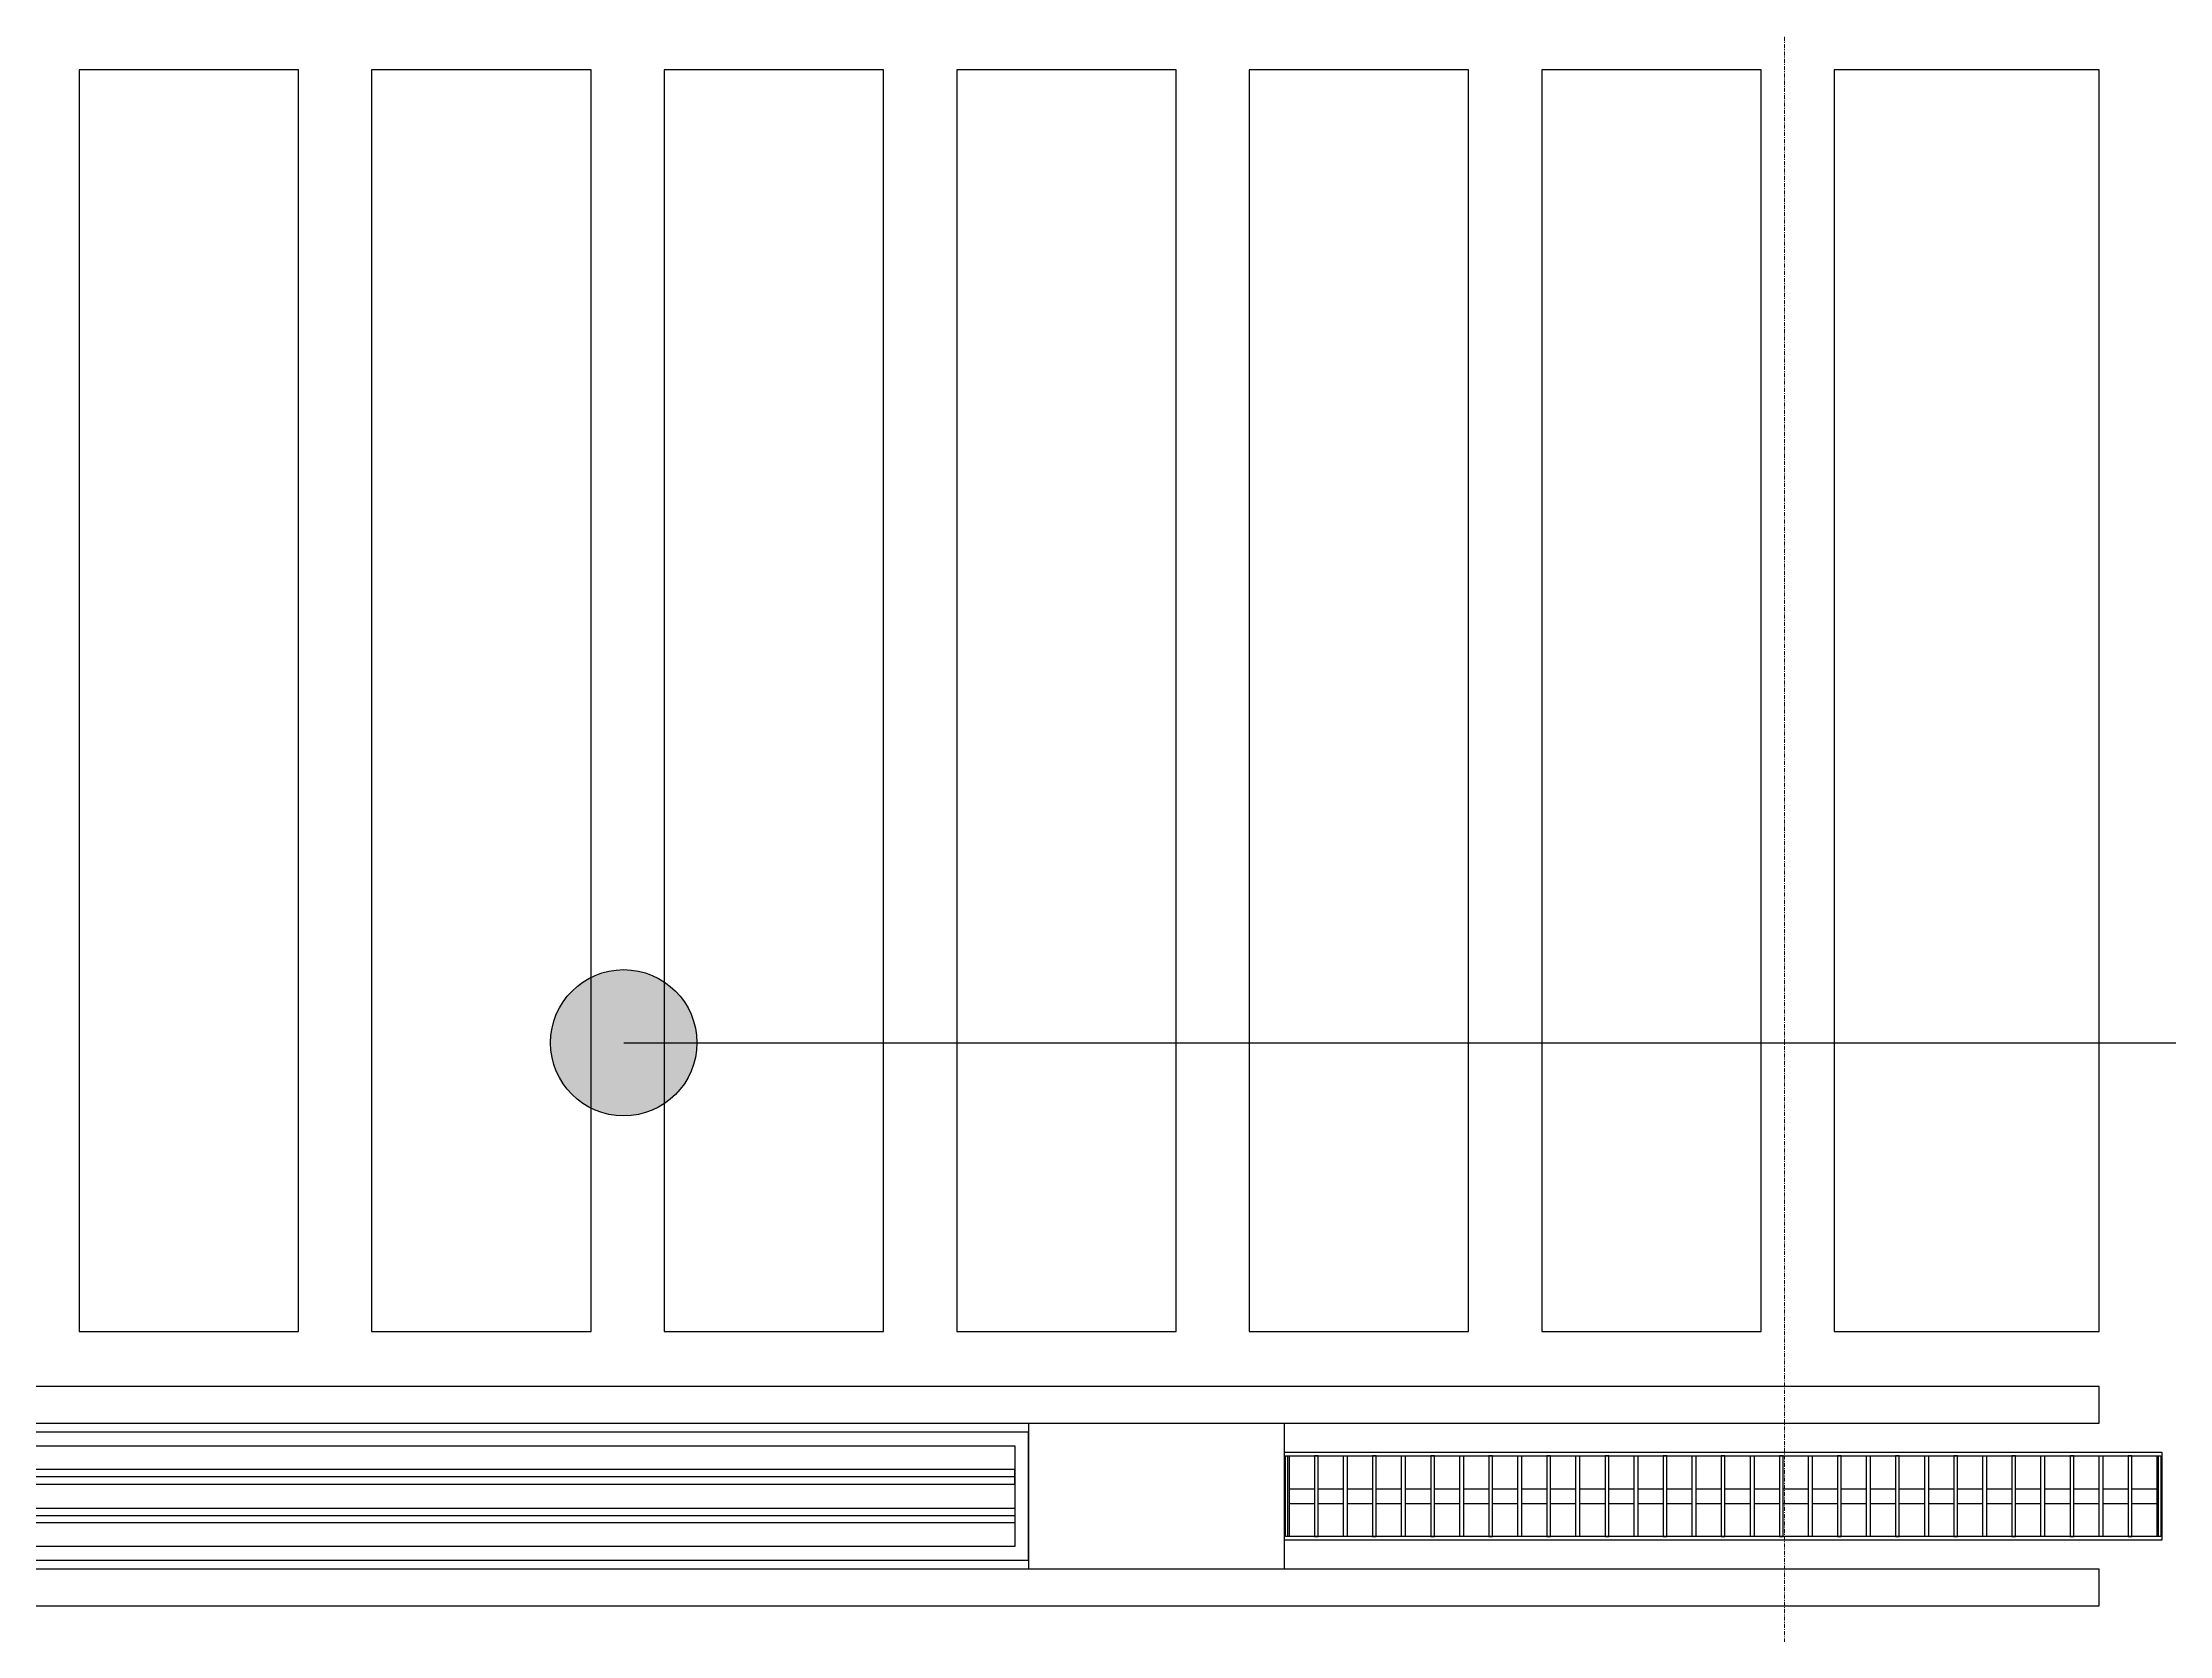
# Model space of a CAD drawing. Header units: millimetres. Extents: x -920231 to -841213, y -17301 to 22361.
# Drawn here: x -872464 to -869556, y -11356 to -9178 of the extents above; entities that cross this region are included whole.
import ezdxf
from ezdxf.enums import TextEntityAlignment as Align
from ezdxf.xclip import XClip

# ---------------------------------------------------------------- set-up
doc = ezdxf.new("R2010")
doc.units = ezdxf.units.MM
doc.header["$XCLIPFRAME"] = 0
doc.linetypes.add('DPA_Grid _ Level 100', pattern=[10, 5.5, -1.6, 1.3, -1.6])
for name, color, linetype in [('000 - WIPEOUT', 250, 'Continuous'), ('001 - ASCESSORIES', 251, 'Continuous'), ('A04_TUBE SERIES', 2, 'Continuous'), ('A11_ALU.SOLID SHEET', 2, 'Continuous')]:
    doc.layers.add(name, color=color, linetype=linetype)
for name, color, linetype, lineweight in [('008 - LIGHTING', 1, 'Continuous', 9), ('A-ROOM-IDEN', 3, 'Continuous', 25), ('S-GRID', 251, 'Continuous', 9)]:
    doc.layers.add(name, color=color, linetype=linetype, lineweight=lineweight)

# ---------------------------------------------------------------- blocks, each defined once
blk = doc.blocks.new('*U2141')
at = {"layer": 'S-GRID', "linetype": 'DPA_Grid _ Level 100'}
blk.add_line((0, -20855.1), (0, 16910.1), dxfattribs=at)
blk = doc.blocks.new('*U1364')
blk.add_wipeout([(-25, 0), (25, 0), (25, 20718), (-25, 20718)]).dxf.layer = '000 - WIPEOUT'
at = {"layer": 'A04_TUBE SERIES', "color": 0}
blk.add_lwpolyline([(-25, 0), (25, 0), (25, 20718), (-25, 20718)], close=True, dxfattribs=at)
at = {"layer": 'Defpoints', "color": 250, "flags": 1}
blk.add_attdef('EXTR.OVL-LENGTH_', (-33.1, -9), '', height=5, dxfattribs=at)
blk = doc.blocks.new('*U1351')
at = {"color": 1}
blk.add_wipeout([(600, -60), (-600, -60), (-600, 60), (600, 60)], dxfattribs=at).dxf.layer = '000 - WIPEOUT'
at = {"layer": '001 - ASCESSORIES', "color": 0}
blk.add_lwpolyline([(600, -60), (-600, -60), (-600, 60), (600, 60)], close=True, dxfattribs=at)
at = {"layer": '001 - ASCESSORIES'}
for points in [[(-593.5, -55), (-598.5, -55), (-598.5, 55), (-593.5, 55)], [(595, -55), (-595, -55), (-595, 55), (595, 55)], [(-558.8, -55), (-553.8, -55), (-553.8, 55), (-558.8, 55)], [(-514, -55), (-519, -55), (-519, 55), (-514, 55)], [(-479.3, -55), (-474.3, -55), (-474.3, 55), (-479.3, 55)], [(-434.6, -55), (-439.6, -55), (-439.6, 55), (-434.6, 55)], [(-399.8, -55), (-394.8, -55), (-394.8, 55), (-399.8, 55)], [(-355.1, -55), (-360.1, -55), (-360.1, 55), (-355.1, 55)], [(-320.4, -55), (-315.4, -55), (-315.4, 55), (-320.4, 55)], [(-275.6, -55), (-280.6, -55), (-280.6, 55), (-275.6, 55)], [(-240.9, -55), (-235.9, -55), (-235.9, 55), (-240.9, 55)], [(-196.2, -55), (-201.2, -55), (-201.2, 55), (-196.2, 55)], [(-161.4, -55), (-156.4, -55), (-156.4, 55), (-161.4, 55)], [(-116.7, -55), (-121.7, -55), (-121.7, 55), (-116.7, 55)], [(-82, -55), (-77, -55), (-77, 55), (-82, 55)], [(-37.2, -55), (-42.2, -55), (-42.2, 55), (-37.2, 55)], [(-2.5, -55), (2.5, -55), (2.5, 55), (-2.5, 55)], [(42.2, -55), (37.2, -55), (37.2, 55), (42.2, 55)], [(77, -55), (82, -55), (82, 55), (77, 55)], [(121.7, -55), (116.7, -55), (116.7, 55), (121.7, 55)], [(156.4, -55), (161.4, -55), (161.4, 55), (156.4, 55)], [(201.2, -55), (196.2, -55), (196.2, 55), (201.2, 55)], [(235.9, -55), (240.9, -55), (240.9, 55), (235.9, 55)], [(280.6, -55), (275.6, -55), (275.6, 55), (280.6, 55)], [(315.4, -55), (320.4, -55), (320.4, 55), (315.4, 55)], [(360.1, -55), (355.1, -55), (355.1, 55), (360.1, 55)], [(394.8, -55), (399.8, -55), (399.8, 55), (394.8, 55)], [(439.6, -55), (434.6, -55), (434.6, 55), (439.6, 55)], [(474.3, -55), (479.3, -55), (479.3, 55), (474.3, 55)], [(519, -55), (514, -55), (514, 55), (519, 55)], [(553.8, -55), (558.8, -55), (558.8, 55), (553.8, 55)], [(598.5, -55), (593.5, -55), (593.5, 55), (598.5, 55)]]:
    blk.add_lwpolyline(points, close=True, dxfattribs=at)
for points in [[(-593.5, 10), (-558.8, 10)], [(-553.8, 10), (-519, 10)], [(-514, 10), (-479.3, 10)], [(-474.3, 10), (-439.6, 10)], [(-434.6, 10), (-399.8, 10)], [(-394.8, 10), (-360.1, 10)], [(-355.1, 10), (-320.4, 10)], [(-315.4, 10), (-280.6, 10)], [(-275.6, 10), (-240.9, 10)], [(-235.9, 10), (-201.2, 10)], [(-196.2, 10), (-161.4, 10)], [(-156.4, 10), (-121.7, 10)], [(-116.7, 10), (-82, 10)], [(-77, 10), (-42.2, 10)], [(-37.2, 10), (-2.5, 10)], [(2.5, 10), (37.2, 10)], [(42.2, 10), (77, 10)], [(82, 10), (116.7, 10)], [(121.7, 10), (156.4, 10)], [(161.4, 10), (196.2, 10)], [(201.2, 10), (235.9, 10)], [(240.9, 10), (275.6, 10)], [(280.6, 10), (315.4, 10)], [(320.4, 10), (355.1, 10)], [(360.1, 10), (394.8, 10)], [(399.8, 10), (434.6, 10)], [(439.6, 10), (474.3, 10)], [(479.3, 10), (514, 10)], [(519, 10), (553.8, 10)], [(558.8, 10), (593.5, 10)], [(-593.5, -10), (-558.8, -10)], [(-553.8, -10), (-519, -10)], [(-514, -10), (-479.3, -10)], [(-474.3, -10), (-439.6, -10)], [(-434.6, -10), (-399.8, -10)], [(-394.8, -10), (-360.1, -10)], [(-355.1, -10), (-320.4, -10)], [(-315.4, -10), (-280.6, -10)], [(-275.6, -10), (-240.9, -10)], [(-235.9, -10), (-201.2, -10)], [(-196.2, -10), (-161.4, -10)], [(-156.4, -10), (-121.7, -10)], [(-116.7, -10), (-82, -10)], [(-77, -10), (-42.2, -10)], [(-37.2, -10), (-2.5, -10)], [(2.5, -10), (37.2, -10)], [(42.2, -10), (77, -10)], [(82, -10), (116.7, -10)], [(121.7, -10), (156.4, -10)], [(161.4, -10), (196.2, -10)], [(201.2, -10), (235.9, -10)], [(240.9, -10), (275.6, -10)], [(280.6, -10), (315.4, -10)], [(320.4, -10), (355.1, -10)], [(360.1, -10), (394.8, -10)], [(399.8, -10), (434.6, -10)], [(439.6, -10), (474.3, -10)], [(479.3, -10), (514, -10)], [(519, -10), (553.8, -10)], [(558.8, -10), (593.5, -10)]]:
    blk.add_lwpolyline(points, dxfattribs=at)
blk = doc.blocks.new('*U1363')
blk.add_wipeout([(-25, 0), (25, 0), (25, 20718), (-25, 20718)]).dxf.layer = '000 - WIPEOUT'
at = {"layer": 'A04_TUBE SERIES', "color": 0}
blk.add_lwpolyline([(-25, 0), (25, 0), (25, 20718), (-25, 20718)], close=True, dxfattribs=at)
at = {"layer": 'Defpoints', "color": 250, "flags": 1}
blk.add_attdef('EXTR.OVL-LENGTH_', (-33.1, -9), '', height=5, dxfattribs=at)
blk = doc.blocks.new('*U1348')
at = {"layer": '001 - ASCESSORIES', "color": 0, "linetype": 'ByBlock'}
blk.add_lwpolyline([(800, 87.5), (-800, 87.5), (-800, -87.5), (800, -87.5)], close=True, dxfattribs=at)
at = {"layer": '001 - ASCESSORIES', "linetype": 'ByBlock'}
for points in [[(-781.5, 69), (781.5, 69), (781.5, -69), (-781.5, -69)], [(781.5, 36.3), (-781.5, 36.3), (-781.5, 16.3), (781.5, 16.3)], [(-781.5, -16.3), (781.5, -16.3), (781.5, -36.3), (-781.5, -36.3)]]:
    blk.add_lwpolyline(points, close=True, dxfattribs=at)
for points in [[(781.5, 26.3), (-781.5, 26.3)], [(-781.5, -26.3), (781.5, -26.3)]]:
    blk.add_lwpolyline(points, dxfattribs=at)
blk = doc.blocks.new('*U1408')
blk.add_point((0, 0))
at = {"layer": 'Defpoints', "color": 250}
blk.add_text('AL.SHEET-HAT-TYPE-C', height=7, rotation=270, dxfattribs=at).set_placement((15, 0), align=Align.BOTTOM_CENTER)
blk.add_wipeout([(0, -100), (350, -100), (350, 100), (0, 100)]).dxf.layer = '000 - WIPEOUT'
at = {"layer": 'A11_ALU.SOLID SHEET', "color": 0}
blk.add_lwpolyline([(0, -100), (350, -100), (350, 100), (0, 100)], close=True, dxfattribs=at)
blk = doc.blocks.new('*U1490')
at = {"color": 3}
for points in [[(-862.5, -3850), (862.5, -3850), (862.5, -4150), (-862.5, -4150)], [(-862.5, -4250), (862.5, -4250), (862.5, -4550), (-862.5, -4550)], [(-862.5, -4650), (862.5, -4650), (862.5, -4950), (-862.5, -4950)], [(-862.5, -5050), (862.5, -5050), (862.5, -5350), (-862.5, -5350)], [(-862.5, -5450), (862.5, -5450), (862.5, -5750), (-862.5, -5750)], [(-862.5, -5850), (862.5, -5850), (862.5, -6150), (-862.5, -6150)]]:
    blk.add_wipeout(points, dxfattribs=at).dxf.layer = '000 - WIPEOUT'
at = {"layer": 'A11_ALU.SOLID SHEET', "color": 0, "linetype": 'ByBlock'}
for points in [[(-862.5, -4150), (862.5, -4150), (862.5, -3850), (-862.5, -3850)], [(-862.5, -4550), (862.5, -4550), (862.5, -4250), (-862.5, -4250)], [(-862.5, -4950), (862.5, -4950), (862.5, -4650), (-862.5, -4650)], [(-862.5, -5350), (862.5, -5350), (862.5, -5050), (-862.5, -5050)], [(-862.5, -5750), (862.5, -5750), (862.5, -5450), (-862.5, -5450)], [(-862.5, -6150), (862.5, -6150), (862.5, -5850), (-862.5, -5850)]]:
    blk.add_lwpolyline(points, close=True, dxfattribs=at)
blk = doc.blocks.new('*U1389')
at = {"layer": 'Defpoints'}
blk.add_point((0, 0), dxfattribs=at)
blk.add_wipeout([(862.5, 250), (862.5, 612), (-862.5, 612), (-862.5, 250)]).dxf.layer = '000 - WIPEOUT'
at = {"layer": 'A11_ALU.SOLID SHEET', "color": 0}
blk.add_lwpolyline([(862.5, 250), (862.5, 612), (-862.5, 612), (-862.5, 250)], close=True, dxfattribs=at)
at = {"layer": 'Defpoints'}
blk.add_point((0, 400), dxfattribs=at)
blk = doc.blocks.new('*U1512')
at = {"layer": 'A11_ALU.SOLID SHEET', "linetype": 'ByBlock', "rotation": 90}
blk.add_blockref('*U1490', (-131582, -13657.5), dxfattribs=at)
at = {"layer": 'A11_ALU.SOLID SHEET', "color": 1}
blk.add_blockref('*U1408', (-126434, -14745), dxfattribs=at)
at = {"layer": '008 - LIGHTING'}
for name, p in [('*U1348', (-127234, -14745)), ('*U1351', (-125484, -14745))]:
    blk.add_blockref(name, p, dxfattribs=at)
at = {"layer": 'A11_ALU.SOLID SHEET', "color": 0, "linetype": 'ByBlock', "rotation": 270}
blk.add_blockref('*U1389', (-125582, -13657.5), dxfattribs=at)
at = {"layer": 'A04_TUBE SERIES', "linetype": 'ByBlock', "rotation": 270}
for name, p in [('*U1363', (-145688, -14620)), ('*U1364', (-145688, -14870))]:
    blk.add_blockref(name, p, dxfattribs=at)

msp = doc.modelspace()

# ---------------------------------------------------------------- block references
ref = msp.add_blockref('*U1512', (-744682.4, 3579))
XClip(ref).set_block_clipping_path([(-170955.001718735, -20880.0077451951), (-101425.4223389953, 14393.0014498747)])

# ---------------------------------------------------------------- next in the draw order: hatches: boundary and pattern name
at = {"layer": 'A-ROOM-IDEN'}
h = msp.add_hatch(color=256, dxfattribs=at)
edge = h.paths.add_edge_path()
edge.add_arc((-871669.7, -10546.1), 100, 0, 360)

# ---------------------------------------------------------------- next in the draw order: linework, layer by layer
msp.add_line((-871669.7, -10546.1), (-865614.4, -10546.1), dxfattribs=at)
msp.add_circle((-871669.7, -10546.1), 100, dxfattribs=at)

# ---------------------------------------------------------------- next in the draw order: block references
msp.add_blockref('*U2141', (-870082.4, 3579))

doc.saveas('drawing.dxf')
